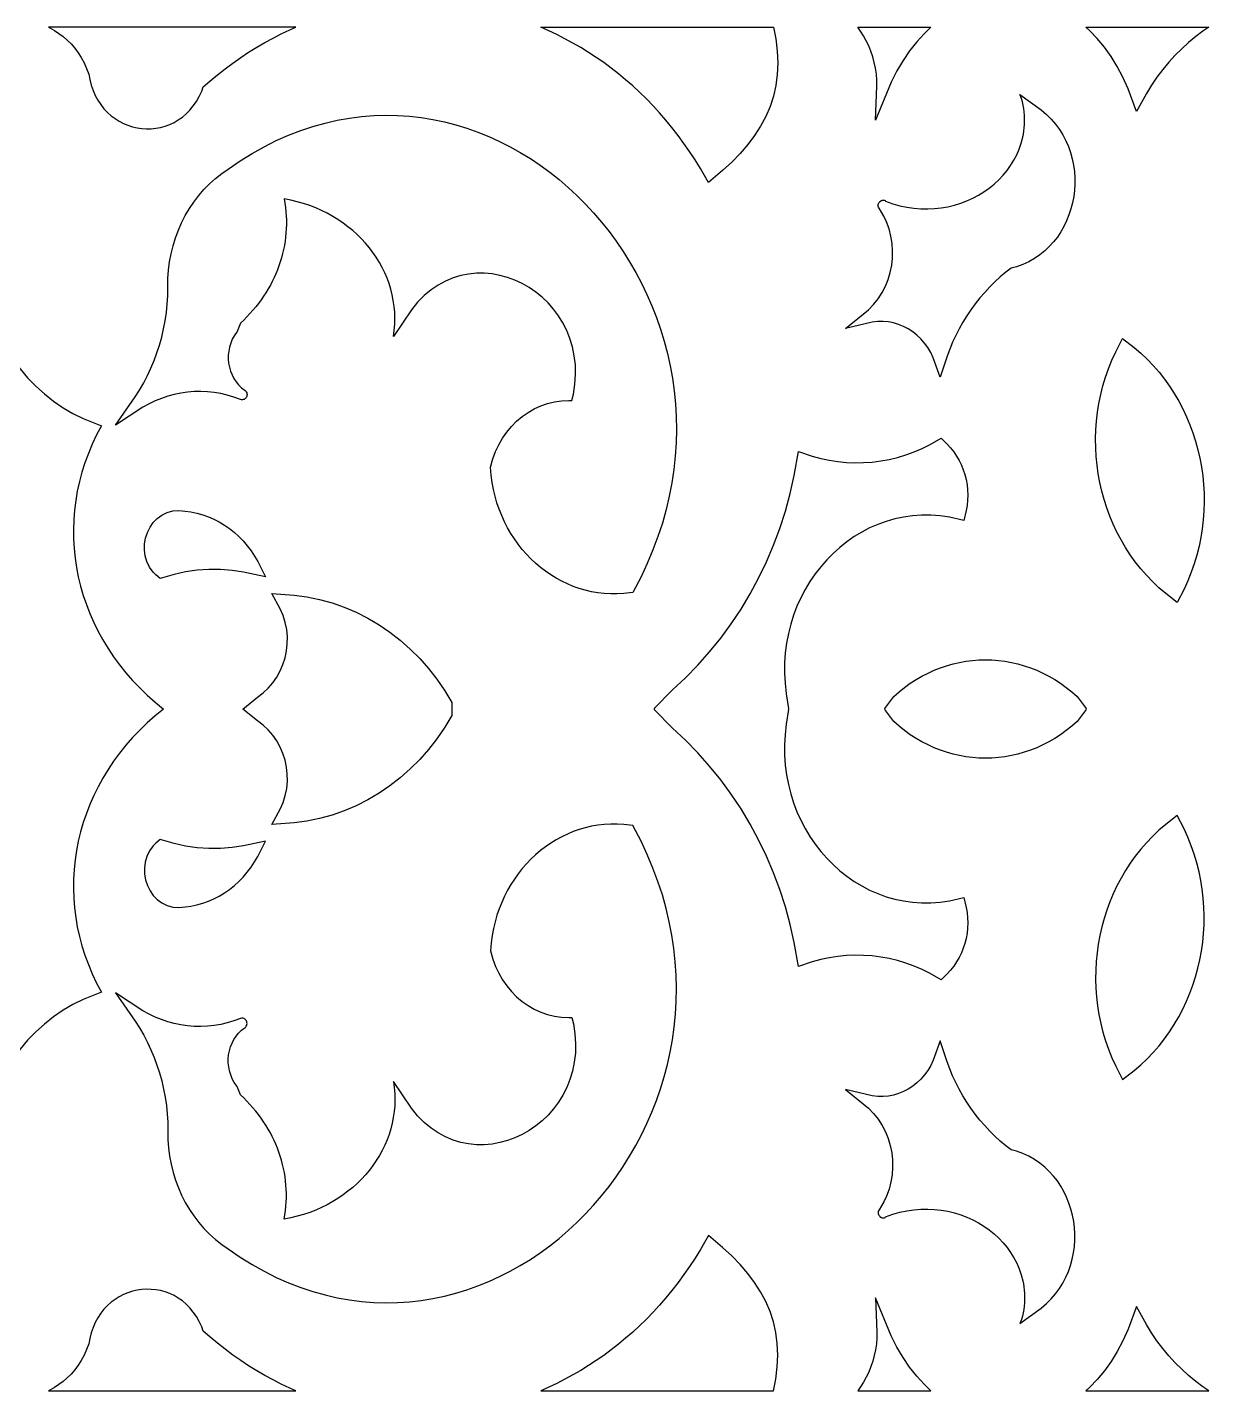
# Model space of a CAD drawing. Extents: x -1917 to -261, y -485 to 605.
# Drawn here: x -1077 to -1006, y 453.2 to 535.1 of the extents above; entities that cross this region are included whole.
import ezdxf

# ---------------------------------------------------------------- set-up
doc = ezdxf.new("R2010")
doc.units = 0
doc.layers.add('LAYER_1', color=18, linetype='CONTINUOUS')

msp = doc.modelspace()

# ---------------------------------------------------------------- linework, layer by layer
at = {"layer": 'LAYER_1'}
for points in [[(-1075.741, 535.119), (-1075.654, 535.079), (-1075.379, 534.928), (-1075.113, 534.756), (-1074.857, 534.564), (-1074.613, 534.351), (-1074.381, 534.118), (-1074.162, 533.864), (-1073.959, 533.59), (-1073.77, 533.296), (-1073.599, 532.981), (-1073.446, 532.645), (-1073.319, 532.308), (-1073.264, 531.988), (-1073.176, 531.645), (-1073.064, 531.321), (-1072.929, 531.016), (-1072.774, 530.732), (-1072.598, 530.469), (-1072.405, 530.226), (-1072.196, 530.006), (-1071.972, 529.807), (-1071.735, 529.63), (-1071.487, 529.475), (-1071.23, 529.343), (-1070.964, 529.233), (-1070.692, 529.146), (-1070.414, 529.082), (-1070.134, 529.04), (-1069.851, 529.022), (-1069.567, 529.026), (-1069.284, 529.054), (-1069.004, 529.106), (-1068.727, 529.181), (-1068.456, 529.281), (-1068.192, 529.405), (-1067.936, 529.553), (-1067.691, 529.725), (-1067.458, 529.923), (-1067.239, 530.144), (-1067.035, 530.391), (-1066.848, 530.661), (-1066.68, 530.956), (-1066.532, 531.275), (-1066.438, 531.531), (-1066.045, 531.88), (-1065.59, 532.261), (-1065.129, 532.625), (-1064.661, 532.973), (-1064.188, 533.305), (-1063.709, 533.621), (-1063.225, 533.921), (-1062.736, 534.204), (-1062.242, 534.472), (-1061.744, 534.723), (-1061.241, 534.959), (-1060.873, 535.119)], [(-1046.151, 535.121), (-1032.168, 535.119), (-1032.028, 534.417), (-1031.937, 533.684), (-1031.907, 532.975), (-1031.935, 532.289), (-1032.022, 531.624), (-1032.167, 530.982), (-1032.367, 530.36), (-1032.623, 529.759), (-1032.932, 529.177), (-1033.292, 528.612), (-1033.702, 528.065), (-1034.161, 527.532), (-1034.666, 527.013), (-1035.217, 526.505), (-1036.071, 525.79), (-1036.556, 526.627), (-1036.876, 527.146), (-1037.206, 527.652), (-1037.548, 528.144), (-1037.899, 528.623), (-1038.261, 529.088), (-1038.632, 529.54), (-1039.013, 529.979), (-1039.402, 530.404), (-1039.801, 530.815), (-1040.209, 531.213), (-1040.624, 531.597), (-1041.048, 531.968), (-1041.48, 532.325), (-1041.918, 532.668), (-1042.365, 532.997), (-1042.817, 533.312), (-1043.277, 533.613), (-1043.743, 533.9), (-1044.213, 534.172), (-1045.175, 534.677)], [(-1027.092, 535.119), (-1022.693, 535.119), (-1023.107, 534.733), (-1023.552, 534.248), (-1023.975, 533.714), (-1024.371, 533.132), (-1024.74, 532.499), (-1025.078, 531.817), (-1026.027, 529.538), (-1025.937, 531.587), (-1025.944, 531.948), (-1025.975, 532.305), (-1026.027, 532.657), (-1026.1, 533.004), (-1026.194, 533.343), (-1026.306, 533.675), (-1026.437, 533.996), (-1026.585, 534.307), (-1026.749, 534.605), (-1026.928, 534.89)], [(-1013.391, 535.119), (-1005.996, 535.119), (-1006.341, 534.888), (-1006.779, 534.561), (-1007.205, 534.209), (-1007.618, 533.834), (-1008.016, 533.436), (-1008.397, 533.016), (-1008.762, 532.575), (-1009.109, 532.113), (-1009.438, 531.633), (-1009.746, 531.134), (-1010.346, 530.052), (-1010.846, 531.414), (-1011.155, 532.114), (-1011.497, 532.767), (-1011.87, 533.372), (-1012.27, 533.929), (-1012.695, 534.439), (-1013.144, 534.901)], [(-1025.418, 524.669), (-1024.994, 524.516), (-1024.57, 524.393), (-1024.146, 524.302), (-1023.723, 524.239), (-1023.303, 524.205), (-1022.887, 524.199), (-1022.476, 524.219), (-1022.071, 524.265), (-1021.674, 524.336), (-1021.285, 524.431), (-1020.906, 524.55), (-1020.538, 524.69), (-1020.181, 524.852), (-1019.838, 525.035), (-1019.51, 525.238), (-1019.196, 525.459), (-1018.9, 525.698), (-1018.621, 525.954), (-1018.361, 526.227), (-1018.122, 526.514), (-1017.904, 526.816), (-1017.708, 527.132), (-1017.536, 527.46), (-1017.389, 527.801), (-1017.268, 528.152), (-1017.173, 528.513), (-1017.137, 528.697), (-1017.108, 528.883), (-1017.086, 529.071), (-1017.071, 529.261), (-1017.065, 529.453), (-1017.066, 529.647), (-1017.075, 529.843), (-1017.092, 530.04), (-1017.117, 530.238), (-1017.151, 530.438), (-1017.193, 530.639), (-1017.244, 530.841), (-1017.357, 531.073), (-1016.069, 530.15), (-1015.754, 529.884), (-1015.466, 529.599), (-1015.205, 529.296), (-1014.971, 528.978), (-1014.764, 528.646), (-1014.583, 528.302), (-1014.429, 527.947), (-1014.302, 527.584), (-1014.2, 527.214), (-1014.123, 526.839), (-1014.072, 526.46), (-1014.046, 526.079), (-1014.044, 525.698), (-1014.067, 525.318), (-1014.113, 524.941), (-1014.184, 524.568), (-1014.278, 524.202), (-1014.396, 523.842), (-1014.536, 523.492), (-1014.7, 523.153), (-1014.887, 522.826), (-1015.096, 522.513), (-1015.327, 522.215), (-1015.581, 521.936), (-1015.857, 521.675), (-1016.154, 521.436), (-1016.472, 521.219), (-1016.811, 521.027), (-1017.17, 520.861), (-1017.549, 520.723), (-1017.881, 520.633), (-1018.188, 520.397), (-1018.525, 520.115), (-1018.85, 519.819), (-1019.164, 519.51), (-1019.464, 519.187), (-1019.753, 518.852), (-1020.028, 518.505), (-1020.29, 518.146), (-1020.539, 517.775), (-1020.774, 517.394), (-1020.995, 517.003), (-1021.201, 516.601), (-1021.392, 516.19), (-1021.568, 515.77), (-1021.729, 515.341), (-1022.143, 514.091), (-1022.559, 515.245), (-1022.708, 515.564), (-1022.883, 515.862), (-1023.08, 516.137), (-1023.298, 516.389), (-1023.535, 516.617), (-1023.79, 516.819), (-1024.06, 516.994), (-1024.343, 517.141), (-1024.638, 517.26), (-1024.942, 517.349), (-1025.254, 517.407), (-1025.572, 517.433), (-1025.895, 517.426), (-1026.219, 517.385), (-1027.831, 517.006), (-1026.451, 518.145), (-1026.142, 518.46), (-1025.868, 518.802), (-1025.631, 519.169), (-1025.431, 519.557), (-1025.267, 519.962), (-1025.142, 520.382), (-1025.054, 520.812), (-1025.006, 521.25), (-1024.998, 521.692), (-1025.029, 522.133), (-1025.101, 522.572), (-1025.215, 523.004), (-1025.369, 523.426), (-1025.534, 523.768), (-1025.816, 524.244), (-1025.845, 524.304), (-1025.861, 524.363), (-1025.866, 524.42), (-1025.86, 524.474), (-1025.845, 524.525), (-1025.822, 524.572), (-1025.793, 524.614), (-1025.758, 524.652), (-1025.675, 524.707), (-1025.631, 524.723), (-1025.585, 524.732), (-1025.54, 524.731), (-1025.496, 524.721), (-1025.455, 524.7)], [(-1064.205, 517.336), (-1064.396, 516.838), (-1064.572, 516.583), (-1064.693, 516.363), (-1064.789, 516.134), (-1064.86, 515.897), (-1064.908, 515.656), (-1064.932, 515.412), (-1064.933, 515.167), (-1064.911, 514.924), (-1064.866, 514.684), (-1064.798, 514.451), (-1064.708, 514.226), (-1064.597, 514.012), (-1064.464, 513.81), (-1064.31, 513.623), (-1064.136, 513.452), (-1063.927, 513.29), (-1063.882, 513.247), (-1063.848, 513.201), (-1063.824, 513.151), (-1063.81, 513.099), (-1063.806, 513.046), (-1063.81, 512.994), (-1063.823, 512.943), (-1063.843, 512.895), (-1063.87, 512.851), (-1063.903, 512.812), (-1063.942, 512.779), (-1063.986, 512.753), (-1064.035, 512.736), (-1064.088, 512.729), (-1064.144, 512.733), (-1064.202, 512.748), (-1064.599, 512.895), (-1064.991, 513.013), (-1065.387, 513.106), (-1065.786, 513.173), (-1066.186, 513.215), (-1066.587, 513.233), (-1066.988, 513.225), (-1067.387, 513.192), (-1067.784, 513.134), (-1068.177, 513.052), (-1068.566, 512.946), (-1068.95, 512.815), (-1069.328, 512.659), (-1069.698, 512.479), (-1070.06, 512.276), (-1071.706, 511.212), (-1070.528, 512.9), (-1070.264, 513.316), (-1070.018, 513.743), (-1069.79, 514.18), (-1069.581, 514.628), (-1069.391, 515.084), (-1069.22, 515.549), (-1069.067, 516.021), (-1068.935, 516.501), (-1068.822, 516.986), (-1068.728, 517.477), (-1068.655, 517.973), (-1068.602, 518.473), (-1068.57, 518.976), (-1068.558, 519.482), (-1068.568, 520.011), (-1068.531, 520.522), (-1068.466, 521.021), (-1068.373, 521.512), (-1068.254, 521.993), (-1068.107, 522.464), (-1067.935, 522.924), (-1067.737, 523.37), (-1067.516, 523.802), (-1067.27, 524.218), (-1067.001, 524.618), (-1066.709, 525), (-1066.396, 525.363), (-1066.061, 525.705), (-1065.706, 526.026), (-1065.33, 526.324), (-1064.943, 526.593), (-1064.228, 527.083), (-1063.504, 527.533), (-1062.777, 527.94), (-1062.047, 528.306), (-1061.314, 528.631), (-1060.581, 528.915), (-1059.846, 529.16), (-1059.112, 529.366), (-1058.379, 529.533), (-1057.648, 529.663), (-1056.918, 529.755), (-1056.192, 529.812), (-1055.47, 529.833), (-1054.753, 529.82), (-1054.041, 529.772), (-1053.335, 529.692), (-1052.637, 529.579), (-1051.945, 529.434), (-1051.262, 529.258), (-1050.589, 529.052), (-1049.924, 528.817), (-1049.271, 528.553), (-1048.628, 528.261), (-1047.998, 527.941), (-1047.38, 527.596), (-1046.775, 527.224), (-1046.184, 526.828), (-1045.608, 526.407), (-1045.047, 525.963), (-1044.503, 525.496), (-1043.975, 525.007), (-1043.464, 524.497), (-1042.972, 523.966), (-1042.498, 523.415), (-1042.044, 522.845), (-1041.61, 522.257), (-1041.197, 521.65), (-1040.806, 521.027), (-1040.437, 520.388), (-1040.091, 519.733), (-1039.769, 519.064), (-1039.471, 518.38), (-1039.198, 517.683), (-1038.952, 516.974), (-1038.731, 516.252), (-1038.539, 515.519), (-1038.374, 514.776), (-1038.237, 514.024), (-1038.131, 513.262), (-1038.054, 512.492), (-1038.008, 511.715), (-1037.994, 510.931), (-1038.012, 510.141), (-1038.063, 509.346), (-1038.148, 508.546), (-1038.268, 507.743), (-1038.422, 506.937), (-1038.612, 506.129), (-1038.838, 505.32), (-1039.102, 504.51), (-1039.404, 503.701), (-1039.744, 502.892), (-1040.123, 502.085), (-1040.613, 501.145), (-1041.157, 501.082), (-1041.553, 501.06), (-1041.946, 501.06), (-1042.335, 501.083), (-1042.719, 501.127), (-1043.098, 501.192), (-1043.47, 501.278), (-1043.837, 501.385), (-1044.196, 501.511), (-1044.547, 501.656), (-1044.89, 501.82), (-1045.224, 502.001), (-1045.549, 502.2), (-1045.863, 502.417), (-1046.167, 502.649), (-1046.46, 502.898), (-1046.741, 503.162), (-1047.01, 503.441), (-1047.266, 503.734), (-1047.508, 504.041), (-1047.737, 504.362), (-1047.95, 504.695), (-1048.149, 505.041), (-1048.332, 505.399), (-1048.498, 505.768), (-1048.648, 506.147), (-1048.78, 506.537), (-1048.894, 506.937), (-1048.99, 507.345), (-1049.066, 507.763), (-1049.123, 508.188), (-1049.163, 508.67), (-1049.027, 509.173), (-1048.866, 509.612), (-1048.671, 510.03), (-1048.445, 510.423), (-1048.19, 510.79), (-1047.907, 511.13), (-1047.598, 511.441), (-1047.267, 511.721), (-1046.914, 511.969), (-1046.541, 512.183), (-1046.152, 512.362), (-1045.747, 512.503), (-1045.329, 512.605), (-1044.9, 512.667), (-1044.463, 512.687), (-1044.276, 512.677), (-1044.183, 513.067), (-1044.091, 513.674), (-1044.054, 514.263), (-1044.068, 514.832), (-1044.131, 515.38), (-1044.24, 515.907), (-1044.392, 516.411), (-1044.584, 516.891), (-1044.815, 517.347), (-1045.08, 517.776), (-1045.378, 518.177), (-1045.706, 518.549), (-1046.061, 518.89), (-1046.441, 519.199), (-1046.842, 519.474), (-1047.262, 519.714), (-1047.698, 519.917), (-1048.146, 520.082), (-1048.605, 520.208), (-1049.072, 520.292), (-1049.542, 520.335), (-1050.015, 520.334), (-1050.486, 520.288), (-1050.954, 520.195), (-1051.416, 520.056), (-1051.869, 519.867), (-1052.312, 519.628), (-1052.741, 519.337), (-1053.155, 518.992), (-1053.55, 518.59), (-1053.925, 518.131), (-1055.003, 516.535), (-1055.003, 516.535), (-1054.955, 516.902), (-1054.927, 517.266), (-1054.919, 517.627), (-1054.931, 517.986), (-1054.962, 518.34), (-1055.012, 518.691), (-1055.08, 519.037), (-1055.166, 519.378), (-1055.27, 519.714), (-1055.391, 520.043), (-1055.528, 520.366), (-1055.682, 520.682), (-1055.852, 520.991), (-1056.038, 521.292), (-1056.238, 521.584), (-1056.454, 521.867), (-1056.683, 522.141), (-1056.927, 522.405), (-1057.184, 522.659), (-1057.454, 522.902), (-1057.737, 523.134), (-1058.032, 523.354), (-1058.339, 523.561), (-1058.658, 523.756), (-1058.988, 523.938), (-1059.328, 524.106), (-1059.679, 524.26), (-1060.039, 524.399), (-1060.409, 524.523), (-1060.788, 524.631), (-1061.176, 524.723), (-1061.572, 524.799), (-1061.529, 524.544), (-1061.494, 524.289), (-1061.468, 524.033), (-1061.451, 523.778), (-1061.441, 523.523), (-1061.441, 523.269), (-1061.448, 523.015), (-1061.464, 522.762), (-1061.489, 522.51), (-1061.521, 522.259), (-1061.562, 522.009), (-1061.611, 521.761), (-1061.667, 521.514), (-1061.732, 521.269), (-1061.805, 521.026), (-1061.886, 520.784), (-1061.974, 520.545), (-1062.07, 520.309), (-1062.174, 520.075), (-1062.286, 519.843), (-1062.405, 519.615), (-1062.532, 519.389), (-1062.667, 519.167), (-1062.808, 518.948), (-1062.958, 518.733), (-1063.114, 518.521), (-1063.278, 518.313), (-1063.449, 518.109), (-1063.628, 517.909), (-1063.813, 517.714), (-1064.006, 517.522)], [(-1012.683, 511.979), (-1012.598, 512.51), (-1012.49, 513.038), (-1012.358, 513.563), (-1012.202, 514.083), (-1012.022, 514.598), (-1011.819, 515.107), (-1011.59, 515.609), (-1011.179, 516.413), (-1010.487, 515.875), (-1010.082, 515.527), (-1009.697, 515.162), (-1009.331, 514.78), (-1008.985, 514.382), (-1008.659, 513.969), (-1008.353, 513.542), (-1008.067, 513.102), (-1007.801, 512.649), (-1007.556, 512.185), (-1007.332, 511.71), (-1007.129, 511.226), (-1006.947, 510.733), (-1006.786, 510.232), (-1006.646, 509.724), (-1006.529, 509.21), (-1006.433, 508.691), (-1006.359, 508.167), (-1006.307, 507.64), (-1006.277, 507.109), (-1006.27, 506.577), (-1006.286, 506.045), (-1006.324, 505.511), (-1006.386, 504.979), (-1006.47, 504.449), (-1006.579, 503.921), (-1006.711, 503.396), (-1006.866, 502.876), (-1007.046, 502.36), (-1007.25, 501.851), (-1007.478, 501.349), (-1007.889, 500.545), (-1008.582, 501.084), (-1008.986, 501.431), (-1009.372, 501.797), (-1009.737, 502.179), (-1010.083, 502.577), (-1010.409, 502.99), (-1010.716, 503.417), (-1011.002, 503.857), (-1011.267, 504.31), (-1011.512, 504.774), (-1011.736, 505.248), (-1011.939, 505.732), (-1012.122, 506.225), (-1012.283, 506.726), (-1012.422, 507.234), (-1012.54, 507.748), (-1012.636, 508.268), (-1012.71, 508.792), (-1012.762, 509.319), (-1012.791, 509.849), (-1012.799, 510.381), (-1012.783, 510.914), (-1012.744, 511.447)], [(-1039.295, 494.141), (-1039.326, 494.174), (-1038.221, 495.296), (-1037.444, 496.017), (-1036.702, 496.774), (-1035.997, 497.568), (-1035.329, 498.395), (-1034.7, 499.255), (-1034.11, 500.145), (-1033.56, 501.065), (-1033.051, 502.012), (-1032.585, 502.984), (-1032.161, 503.981), (-1031.781, 505.001), (-1031.447, 506.042), (-1031.158, 507.102), (-1030.916, 508.179), (-1030.659, 509.627), (-1029.829, 509.347), (-1029.321, 509.208), (-1028.809, 509.098), (-1028.295, 509.017), (-1027.779, 508.966), (-1027.261, 508.944), (-1026.745, 508.951), (-1026.229, 508.987), (-1025.716, 509.051), (-1025.206, 509.145), (-1024.701, 509.267), (-1024.202, 509.418), (-1023.708, 509.597), (-1023.223, 509.804), (-1022.746, 510.04), (-1022.089, 510.412), (-1021.718, 510.064), (-1021.51, 509.838), (-1021.321, 509.598), (-1021.149, 509.344), (-1020.997, 509.08), (-1020.863, 508.804), (-1020.749, 508.52), (-1020.654, 508.228), (-1020.58, 507.929), (-1020.525, 507.625), (-1020.492, 507.316), (-1020.479, 507.005), (-1020.488, 506.691), (-1020.518, 506.378), (-1020.571, 506.064), (-1020.712, 505.475), (-1021.574, 505.666), (-1022.143, 505.75), (-1022.705, 505.793), (-1023.26, 505.795), (-1023.807, 505.757), (-1024.344, 505.682), (-1024.871, 505.57), (-1025.386, 505.422), (-1025.889, 505.241), (-1026.379, 505.026), (-1026.853, 504.779), (-1027.311, 504.501), (-1027.752, 504.194), (-1028.174, 503.859), (-1028.577, 503.497), (-1028.959, 503.11), (-1029.319, 502.697), (-1029.656, 502.262), (-1029.969, 501.805), (-1030.256, 501.327), (-1030.516, 500.829), (-1030.748, 500.314), (-1030.951, 499.782), (-1031.124, 499.234), (-1031.265, 498.671), (-1031.374, 498.096), (-1031.449, 497.508), (-1031.489, 496.91), (-1031.493, 496.302), (-1031.46, 495.686), (-1031.389, 495.062), (-1031.266, 494.174), (-1031.27, 494.141), (-1031.266, 494.109), (-1031.389, 493.22), (-1031.46, 492.597), (-1031.493, 491.981), (-1031.489, 491.373), (-1031.449, 490.775), (-1031.374, 490.187), (-1031.265, 489.612), (-1031.124, 489.049), (-1030.951, 488.501), (-1030.748, 487.969), (-1030.516, 487.453), (-1030.256, 486.956), (-1029.969, 486.478), (-1029.656, 486.021), (-1029.319, 485.585), (-1028.959, 485.173), (-1028.577, 484.786), (-1028.174, 484.423), (-1027.752, 484.088), (-1027.311, 483.782), (-1026.853, 483.504), (-1026.379, 483.257), (-1025.889, 483.042), (-1025.386, 482.86), (-1024.871, 482.713), (-1024.344, 482.601), (-1023.807, 482.526), (-1023.26, 482.488), (-1022.705, 482.49), (-1022.143, 482.532), (-1021.574, 482.617), (-1020.712, 482.808), (-1020.571, 482.218), (-1020.518, 481.905), (-1020.488, 481.591), (-1020.479, 481.278), (-1020.492, 480.967), (-1020.525, 480.658), (-1020.58, 480.354), (-1020.654, 480.055), (-1020.749, 479.763), (-1020.863, 479.478), (-1020.997, 479.203), (-1021.149, 478.938), (-1021.321, 478.685), (-1021.51, 478.445), (-1021.718, 478.219), (-1022.089, 477.871), (-1022.746, 478.242), (-1023.223, 478.478), (-1023.708, 478.686), (-1024.202, 478.865), (-1024.701, 479.016), (-1025.206, 479.138), (-1025.716, 479.232), (-1026.229, 479.296), (-1026.745, 479.332), (-1027.261, 479.339), (-1027.779, 479.317), (-1028.295, 479.266), (-1028.809, 479.185), (-1029.321, 479.075), (-1029.829, 478.935), (-1030.659, 478.656), (-1030.916, 480.104), (-1031.158, 481.181), (-1031.447, 482.241), (-1031.781, 483.282), (-1032.161, 484.301), (-1032.585, 485.298), (-1033.051, 486.271), (-1033.56, 487.218), (-1034.11, 488.138), (-1034.7, 489.028), (-1035.329, 489.888), (-1035.997, 490.715), (-1036.702, 491.508), (-1037.444, 492.266), (-1038.221, 492.987), (-1039.326, 494.109)], [(-1068.194, 502.229), (-1069.035, 501.981), (-1069.298, 502.214), (-1069.44, 502.363), (-1069.662, 502.67), (-1069.826, 503.007), (-1069.928, 503.358), (-1069.972, 503.716), (-1069.962, 504.072), (-1069.901, 504.419), (-1069.792, 504.751), (-1069.638, 505.063), (-1069.44, 505.346), (-1069.202, 505.594), (-1068.925, 505.8), (-1068.613, 505.954), (-1068.27, 506.049), (-1067.908, 506.075), (-1067.71, 506.06), (-1067.532, 506.03), (-1067.182, 505.984), (-1066.824, 505.911), (-1066.472, 505.814), (-1066.129, 505.693), (-1065.795, 505.549), (-1065.471, 505.383), (-1065.158, 505.195), (-1064.857, 504.987), (-1064.568, 504.759), (-1064.293, 504.511), (-1064.033, 504.244), (-1063.788, 503.959), (-1063.56, 503.657), (-1063.349, 503.338), (-1063.156, 503.003), (-1062.697, 502.078), (-1064.011, 502.371), (-1064.708, 502.474), (-1065.408, 502.526), (-1066.109, 502.528), (-1066.808, 502.479), (-1067.504, 502.379)], [(-1064.061, 494.141), (-1063.184, 494.861), (-1062.841, 495.111), (-1062.531, 495.397), (-1062.255, 495.713), (-1062.015, 496.058), (-1061.812, 496.426), (-1061.646, 496.814), (-1061.519, 497.218), (-1061.432, 497.635), (-1061.386, 498.06), (-1061.382, 498.489), (-1061.421, 498.918), (-1061.504, 499.344), (-1061.631, 499.763), (-1061.805, 500.172), (-1062.316, 501.086), (-1060.982, 500.993), (-1060.206, 500.886), (-1059.442, 500.727), (-1058.692, 500.518), (-1057.958, 500.259), (-1057.242, 499.953), (-1056.546, 499.601), (-1055.871, 499.203), (-1055.22, 498.76), (-1054.595, 498.275), (-1053.997, 497.747), (-1053.428, 497.179), (-1052.891, 496.572), (-1052.387, 495.926), (-1051.918, 495.243), (-1051.491, 494.532), (-1051.491, 494.141), (-1051.491, 493.751), (-1051.918, 493.04), (-1052.387, 492.357), (-1052.891, 491.711), (-1053.428, 491.103), (-1053.997, 490.535), (-1054.595, 490.008), (-1055.22, 489.523), (-1055.871, 489.08), (-1056.546, 488.682), (-1057.242, 488.329), (-1057.958, 488.023), (-1058.692, 487.765), (-1059.442, 487.556), (-1060.206, 487.397), (-1060.982, 487.29), (-1062.316, 487.197), (-1061.805, 488.111), (-1061.631, 488.52), (-1061.504, 488.939), (-1061.421, 489.365), (-1061.382, 489.794), (-1061.386, 490.223), (-1061.432, 490.648), (-1061.519, 491.065), (-1061.646, 491.469), (-1061.812, 491.857), (-1062.015, 492.225), (-1062.255, 492.569), (-1062.531, 492.886), (-1062.841, 493.171), (-1063.184, 493.422)], [(-1025.45, 494.141), (-1025.473, 494.174), (-1024.932, 494.893), (-1024.61, 495.177), (-1024.278, 495.441), (-1023.938, 495.686), (-1023.589, 495.912), (-1023.233, 496.118), (-1022.871, 496.304), (-1022.502, 496.471), (-1022.128, 496.618), (-1021.75, 496.746), (-1021.367, 496.854), (-1020.982, 496.942), (-1020.593, 497.011), (-1020.203, 497.06), (-1019.811, 497.089), (-1019.419, 497.099), (-1019.026, 497.089), (-1018.635, 497.06), (-1018.244, 497.011), (-1017.856, 496.942), (-1017.47, 496.854), (-1017.088, 496.746), (-1016.709, 496.618), (-1016.335, 496.471), (-1015.967, 496.304), (-1015.604, 496.118), (-1015.248, 495.912), (-1014.9, 495.686), (-1014.559, 495.441), (-1014.228, 495.177), (-1013.905, 494.893), (-1013.364, 494.174), (-1013.388, 494.141), (-1013.364, 494.109), (-1013.905, 493.39), (-1014.228, 493.106), (-1014.559, 492.841), (-1014.9, 492.596), (-1015.248, 492.371), (-1015.604, 492.165), (-1015.967, 491.979), (-1016.335, 491.812), (-1016.709, 491.665), (-1017.088, 491.537), (-1017.47, 491.429), (-1017.856, 491.341), (-1018.244, 491.272), (-1018.635, 491.223), (-1019.026, 491.194), (-1019.419, 491.184), (-1019.811, 491.194), (-1020.203, 491.223), (-1020.593, 491.272), (-1020.982, 491.341), (-1021.367, 491.429), (-1021.75, 491.537), (-1022.128, 491.665), (-1022.502, 491.812), (-1022.871, 491.979), (-1023.233, 492.165), (-1023.589, 492.371), (-1023.938, 492.596), (-1024.278, 492.841), (-1024.61, 493.106), (-1024.932, 493.39), (-1025.473, 494.109)], [(-1012.683, 476.303), (-1012.598, 475.773), (-1012.49, 475.245), (-1012.358, 474.72), (-1012.202, 474.2), (-1012.022, 473.685), (-1011.819, 473.176), (-1011.59, 472.674), (-1011.179, 471.87), (-1010.487, 472.408), (-1010.082, 472.756), (-1009.697, 473.121), (-1009.331, 473.503), (-1008.985, 473.901), (-1008.659, 474.314), (-1008.353, 474.741), (-1008.067, 475.181), (-1007.801, 475.634), (-1007.556, 476.098), (-1007.332, 476.572), (-1007.129, 477.057), (-1006.947, 477.55), (-1006.786, 478.05), (-1006.646, 478.558), (-1006.529, 479.073), (-1006.433, 479.592), (-1006.359, 480.116), (-1006.307, 480.643), (-1006.277, 481.173), (-1006.27, 481.705), (-1006.286, 482.238), (-1006.324, 482.771), (-1006.386, 483.304), (-1006.47, 483.834), (-1006.579, 484.362), (-1006.711, 484.887), (-1006.866, 485.407), (-1007.046, 485.922), (-1007.25, 486.431), (-1007.478, 486.934), (-1007.889, 487.738), (-1008.582, 487.199), (-1008.986, 486.852), (-1009.372, 486.486), (-1009.737, 486.104), (-1010.083, 485.706), (-1010.409, 485.293), (-1010.716, 484.866), (-1011.002, 484.426), (-1011.267, 483.973), (-1011.512, 483.509), (-1011.736, 483.035), (-1011.939, 482.551), (-1012.122, 482.058), (-1012.283, 481.557), (-1012.422, 481.049), (-1012.54, 480.535), (-1012.636, 480.015), (-1012.71, 479.491), (-1012.762, 478.964), (-1012.791, 478.434), (-1012.799, 477.902), (-1012.783, 477.369), (-1012.744, 476.836)], [(-1064.205, 470.947), (-1064.396, 471.445), (-1064.572, 471.699), (-1064.693, 471.92), (-1064.789, 472.149), (-1064.86, 472.386), (-1064.908, 472.627), (-1064.932, 472.871), (-1064.933, 473.116), (-1064.911, 473.359), (-1064.866, 473.598), (-1064.798, 473.832), (-1064.708, 474.056), (-1064.597, 474.271), (-1064.464, 474.472), (-1064.31, 474.66), (-1064.136, 474.83), (-1063.927, 474.993), (-1063.882, 475.036), (-1063.848, 475.082), (-1063.824, 475.132), (-1063.81, 475.184), (-1063.806, 475.237), (-1063.81, 475.289), (-1063.823, 475.34), (-1063.843, 475.388), (-1063.87, 475.432), (-1063.903, 475.471), (-1063.942, 475.504), (-1063.986, 475.53), (-1064.035, 475.547), (-1064.088, 475.554), (-1064.144, 475.55), (-1064.202, 475.534), (-1064.599, 475.388), (-1064.991, 475.27), (-1065.387, 475.177), (-1065.786, 475.11), (-1066.186, 475.067), (-1066.587, 475.05), (-1066.988, 475.058), (-1067.387, 475.091), (-1067.784, 475.148), (-1068.177, 475.231), (-1068.566, 475.337), (-1068.95, 475.468), (-1069.328, 475.624), (-1069.698, 475.803), (-1070.06, 476.007), (-1071.706, 477.07), (-1070.528, 475.383), (-1070.264, 474.967), (-1070.018, 474.54), (-1069.79, 474.102), (-1069.581, 473.655), (-1069.391, 473.199), (-1069.22, 472.734), (-1069.067, 472.261), (-1068.935, 471.782), (-1068.822, 471.297), (-1068.728, 470.806), (-1068.655, 470.31), (-1068.602, 469.81), (-1068.57, 469.307), (-1068.558, 468.801), (-1068.568, 468.272), (-1068.531, 467.761), (-1068.466, 467.262), (-1068.373, 466.771), (-1068.254, 466.289), (-1068.107, 465.818), (-1067.935, 465.359), (-1067.737, 464.913), (-1067.516, 464.481), (-1067.27, 464.065), (-1067.001, 463.665), (-1066.709, 463.283), (-1066.396, 462.92), (-1066.061, 462.578), (-1065.706, 462.257), (-1065.33, 461.959), (-1064.943, 461.69), (-1064.228, 461.2), (-1063.504, 460.75), (-1062.777, 460.342), (-1062.047, 459.977), (-1061.314, 459.652), (-1060.581, 459.368), (-1059.846, 459.123), (-1059.112, 458.917), (-1058.379, 458.75), (-1057.648, 458.62), (-1056.918, 458.527), (-1056.192, 458.471), (-1055.47, 458.45), (-1054.753, 458.463), (-1054.041, 458.51), (-1053.335, 458.591), (-1052.637, 458.704), (-1051.945, 458.849), (-1051.262, 459.025), (-1050.589, 459.231), (-1049.924, 459.466), (-1049.271, 459.73), (-1048.628, 460.022), (-1047.998, 460.341), (-1047.38, 460.687), (-1046.775, 461.059), (-1046.184, 461.455), (-1045.608, 461.876), (-1045.047, 462.32), (-1044.503, 462.787), (-1043.975, 463.276), (-1043.464, 463.786), (-1042.972, 464.317), (-1042.498, 464.868), (-1042.044, 465.438), (-1041.61, 466.026), (-1041.197, 466.632), (-1040.806, 467.255), (-1040.437, 467.895), (-1040.091, 468.549), (-1039.769, 469.219), (-1039.471, 469.903), (-1039.198, 470.6), (-1038.952, 471.309), (-1038.731, 472.031), (-1038.539, 472.763), (-1038.374, 473.506), (-1038.237, 474.259), (-1038.131, 475.021), (-1038.054, 475.791), (-1038.008, 476.568), (-1037.994, 477.352), (-1038.012, 478.142), (-1038.063, 478.937), (-1038.148, 479.736), (-1038.268, 480.54), (-1038.422, 481.345), (-1038.612, 482.153), (-1038.838, 482.963), (-1039.102, 483.773), (-1039.404, 484.582), (-1039.744, 485.391), (-1040.123, 486.198), (-1040.613, 487.138), (-1041.157, 487.201), (-1041.553, 487.223), (-1041.946, 487.223), (-1042.335, 487.2), (-1042.719, 487.156), (-1043.098, 487.091), (-1043.47, 487.004), (-1043.837, 486.898), (-1044.196, 486.772), (-1044.547, 486.627), (-1044.89, 486.463), (-1045.224, 486.282), (-1045.549, 486.082), (-1045.863, 485.866), (-1046.167, 485.634), (-1046.46, 485.385), (-1046.741, 485.121), (-1047.01, 484.842), (-1047.266, 484.549), (-1047.508, 484.241), (-1047.737, 483.921), (-1047.95, 483.587), (-1048.149, 483.242), (-1048.332, 482.884), (-1048.498, 482.515), (-1048.648, 482.136), (-1048.78, 481.746), (-1048.894, 481.346), (-1048.99, 480.937), (-1049.066, 480.52), (-1049.123, 480.095), (-1049.163, 479.613), (-1049.027, 479.11), (-1048.866, 478.67), (-1048.671, 478.253), (-1048.445, 477.86), (-1048.19, 477.493), (-1047.907, 477.153), (-1047.598, 476.842), (-1047.267, 476.561), (-1046.914, 476.314), (-1046.541, 476.1), (-1046.152, 475.921), (-1045.747, 475.78), (-1045.329, 475.677), (-1044.9, 475.616), (-1044.463, 475.596), (-1044.276, 475.606), (-1044.183, 475.216), (-1044.091, 474.609), (-1044.054, 474.02), (-1044.068, 473.451), (-1044.131, 472.903), (-1044.24, 472.376), (-1044.392, 471.872), (-1044.584, 471.391), (-1044.815, 470.936), (-1045.08, 470.507), (-1045.378, 470.106), (-1045.706, 469.734), (-1046.061, 469.393), (-1046.441, 469.084), (-1046.842, 468.809), (-1047.262, 468.569), (-1047.698, 468.366), (-1048.146, 468.2), (-1048.605, 468.075), (-1049.072, 467.99), (-1049.542, 467.948), (-1050.015, 467.949), (-1050.486, 467.995), (-1050.954, 468.087), (-1051.416, 468.227), (-1051.869, 468.416), (-1052.312, 468.655), (-1052.741, 468.946), (-1053.155, 469.291), (-1053.55, 469.693), (-1053.925, 470.152), (-1055.003, 471.747), (-1055.003, 471.747), (-1054.955, 471.381), (-1054.927, 471.017), (-1054.919, 470.656), (-1054.931, 470.297), (-1054.962, 469.943), (-1055.012, 469.592), (-1055.08, 469.246), (-1055.166, 468.905), (-1055.27, 468.569), (-1055.391, 468.24), (-1055.528, 467.917), (-1055.682, 467.601), (-1055.852, 467.292), (-1056.038, 466.991), (-1056.238, 466.699), (-1056.454, 466.416), (-1056.683, 466.142), (-1056.927, 465.878), (-1057.184, 465.624), (-1057.454, 465.381), (-1057.737, 465.149), (-1058.032, 464.929), (-1058.339, 464.721), (-1058.658, 464.527), (-1058.988, 464.345), (-1059.328, 464.177), (-1059.679, 464.023), (-1060.039, 463.884), (-1060.409, 463.76), (-1060.788, 463.652), (-1061.176, 463.56), (-1061.572, 463.484), (-1061.529, 463.739), (-1061.494, 463.994), (-1061.468, 464.249), (-1061.451, 464.505), (-1061.441, 464.759), (-1061.441, 465.014), (-1061.448, 465.268), (-1061.464, 465.521), (-1061.489, 465.773), (-1061.521, 466.024), (-1061.562, 466.274), (-1061.611, 466.522), (-1061.667, 466.769), (-1061.732, 467.014), (-1061.805, 467.257), (-1061.886, 467.498), (-1061.974, 467.737), (-1062.07, 467.974), (-1062.174, 468.208), (-1062.286, 468.439), (-1062.405, 468.668), (-1062.532, 468.893), (-1062.667, 469.116), (-1062.808, 469.335), (-1062.958, 469.55), (-1063.114, 469.762), (-1063.278, 469.97), (-1063.449, 470.174), (-1063.628, 470.374), (-1063.813, 470.569), (-1064.006, 470.76)], [(-1068.194, 486.054), (-1069.035, 486.301), (-1069.298, 486.069), (-1069.44, 485.92), (-1069.662, 485.613), (-1069.826, 485.276), (-1069.928, 484.925), (-1069.972, 484.567), (-1069.962, 484.211), (-1069.901, 483.864), (-1069.792, 483.531), (-1069.638, 483.22), (-1069.44, 482.937), (-1069.202, 482.689), (-1068.925, 482.483), (-1068.613, 482.328), (-1068.27, 482.234), (-1067.908, 482.208), (-1067.71, 482.223), (-1067.532, 482.253), (-1067.182, 482.299), (-1066.824, 482.372), (-1066.472, 482.469), (-1066.129, 482.59), (-1065.795, 482.734), (-1065.471, 482.9), (-1065.158, 483.087), (-1064.857, 483.296), (-1064.568, 483.524), (-1064.293, 483.772), (-1064.033, 484.039), (-1063.788, 484.324), (-1063.56, 484.626), (-1063.349, 484.945), (-1063.156, 485.28), (-1062.697, 486.205), (-1064.011, 485.912), (-1064.708, 485.809), (-1065.408, 485.757), (-1066.109, 485.755), (-1066.808, 485.804), (-1067.504, 485.904)], [(-1025.418, 463.614), (-1024.994, 463.767), (-1024.57, 463.889), (-1024.146, 463.981), (-1023.723, 464.044), (-1023.303, 464.078), (-1022.887, 464.084), (-1022.476, 464.064), (-1022.071, 464.018), (-1021.674, 463.947), (-1021.285, 463.852), (-1020.906, 463.733), (-1020.538, 463.593), (-1020.181, 463.43), (-1019.838, 463.248), (-1019.51, 463.045), (-1019.196, 462.824), (-1018.9, 462.585), (-1018.621, 462.329), (-1018.361, 462.056), (-1018.122, 461.769), (-1017.904, 461.466), (-1017.708, 461.151), (-1017.536, 460.822), (-1017.389, 460.482), (-1017.268, 460.131), (-1017.173, 459.77), (-1017.137, 459.586), (-1017.108, 459.4), (-1017.086, 459.212), (-1017.071, 459.021), (-1017.065, 458.829), (-1017.066, 458.636), (-1017.075, 458.44), (-1017.092, 458.243), (-1017.117, 458.045), (-1017.151, 457.845), (-1017.193, 457.644), (-1017.244, 457.442), (-1017.357, 457.21), (-1016.069, 458.132), (-1015.754, 458.398), (-1015.466, 458.684), (-1015.205, 458.986), (-1014.971, 459.305), (-1014.764, 459.637), (-1014.583, 459.981), (-1014.429, 460.336), (-1014.302, 460.699), (-1014.2, 461.069), (-1014.123, 461.444), (-1014.072, 461.823), (-1014.046, 462.204), (-1014.044, 462.585), (-1014.067, 462.965), (-1014.113, 463.342), (-1014.184, 463.715), (-1014.278, 464.081), (-1014.396, 464.441), (-1014.536, 464.791), (-1014.7, 465.13), (-1014.887, 465.457), (-1015.096, 465.77), (-1015.327, 466.067), (-1015.581, 466.347), (-1015.857, 466.608), (-1016.154, 466.847), (-1016.472, 467.064), (-1016.811, 467.256), (-1017.17, 467.422), (-1017.549, 467.56), (-1017.881, 467.65), (-1018.188, 467.886), (-1018.525, 468.168), (-1018.85, 468.464), (-1019.164, 468.773), (-1019.464, 469.096), (-1019.753, 469.431), (-1020.028, 469.778), (-1020.29, 470.137), (-1020.539, 470.507), (-1020.774, 470.889), (-1020.995, 471.28), (-1021.201, 471.682), (-1021.392, 472.093), (-1021.568, 472.513), (-1021.729, 472.941), (-1022.143, 474.192), (-1022.559, 473.038), (-1022.708, 472.719), (-1022.883, 472.421), (-1023.08, 472.146), (-1023.298, 471.894), (-1023.535, 471.666), (-1023.79, 471.464), (-1024.06, 471.289), (-1024.343, 471.141), (-1024.638, 471.023), (-1024.942, 470.934), (-1025.254, 470.876), (-1025.572, 470.85), (-1025.895, 470.857), (-1026.219, 470.898), (-1027.831, 471.277), (-1026.451, 470.138), (-1026.142, 469.823), (-1025.868, 469.48), (-1025.631, 469.114), (-1025.431, 468.726), (-1025.267, 468.321), (-1025.142, 467.901), (-1025.054, 467.471), (-1025.006, 467.033), (-1024.998, 466.591), (-1025.029, 466.149), (-1025.101, 465.711), (-1025.215, 465.279), (-1025.369, 464.857), (-1025.534, 464.515), (-1025.816, 464.038), (-1025.845, 463.979), (-1025.861, 463.92), (-1025.866, 463.863), (-1025.86, 463.809), (-1025.845, 463.758), (-1025.822, 463.711), (-1025.793, 463.668), (-1025.758, 463.631), (-1025.675, 463.576), (-1025.631, 463.56), (-1025.585, 463.551), (-1025.54, 463.552), (-1025.496, 463.562), (-1025.455, 463.582)], [(-1046.151, 453.161), (-1032.168, 453.164), (-1032.028, 453.866), (-1031.937, 454.599), (-1031.907, 455.308), (-1031.935, 455.994), (-1032.022, 456.658), (-1032.167, 457.301), (-1032.367, 457.923), (-1032.623, 458.524), (-1032.932, 459.106), (-1033.292, 459.67), (-1033.702, 460.218), (-1034.161, 460.751), (-1034.666, 461.27), (-1035.217, 461.778), (-1036.071, 462.492), (-1036.556, 461.656), (-1036.876, 461.137), (-1037.206, 460.631), (-1037.548, 460.139), (-1037.899, 459.66), (-1038.261, 459.195), (-1038.632, 458.743), (-1039.013, 458.304), (-1039.402, 457.879), (-1039.801, 457.467), (-1040.209, 457.07), (-1040.624, 456.685), (-1041.048, 456.315), (-1041.48, 455.958), (-1041.918, 455.615), (-1042.365, 455.286), (-1042.817, 454.971), (-1043.277, 454.67), (-1043.743, 454.383), (-1044.213, 454.111), (-1045.175, 453.606)], [(-1075.741, 453.164), (-1060.873, 453.164), (-1061.241, 453.324), (-1061.744, 453.56), (-1062.242, 453.811), (-1062.736, 454.079), (-1063.225, 454.362), (-1063.709, 454.662), (-1064.188, 454.978), (-1064.661, 455.309), (-1065.129, 455.658), (-1065.59, 456.022), (-1066.045, 456.403), (-1066.438, 456.751), (-1066.532, 457.008), (-1066.68, 457.327), (-1066.848, 457.621), (-1067.035, 457.892), (-1067.239, 458.138), (-1067.458, 458.36), (-1067.691, 458.558), (-1067.936, 458.73), (-1068.192, 458.878), (-1068.456, 459.002), (-1068.727, 459.101), (-1069.004, 459.177), (-1069.284, 459.228), (-1069.567, 459.256), (-1069.851, 459.261), (-1070.134, 459.242), (-1070.414, 459.201), (-1070.692, 459.137), (-1070.964, 459.049), (-1071.23, 458.94), (-1071.487, 458.807), (-1071.735, 458.653), (-1071.972, 458.476), (-1072.196, 458.277), (-1072.405, 458.056), (-1072.598, 457.814), (-1072.774, 457.551), (-1072.929, 457.267), (-1073.064, 456.962), (-1073.176, 456.638), (-1073.264, 456.294), (-1073.319, 455.975), (-1073.446, 455.637), (-1073.599, 455.302), (-1073.77, 454.987), (-1073.959, 454.693), (-1074.162, 454.419), (-1074.381, 454.165), (-1074.613, 453.932), (-1074.857, 453.719), (-1075.113, 453.527), (-1075.379, 453.355), (-1075.654, 453.204)], [(-1027.092, 453.164), (-1022.693, 453.164), (-1023.107, 453.55), (-1023.552, 454.035), (-1023.975, 454.568), (-1024.371, 455.151), (-1024.74, 455.784), (-1025.078, 456.466), (-1026.027, 458.744), (-1025.937, 456.695), (-1025.944, 456.335), (-1025.975, 455.978), (-1026.027, 455.626), (-1026.1, 455.279), (-1026.194, 454.939), (-1026.306, 454.608), (-1026.437, 454.287), (-1026.585, 453.976), (-1026.749, 453.678), (-1026.928, 453.393)], [(-1013.391, 453.164), (-1005.996, 453.164), (-1006.341, 453.395), (-1006.779, 453.722), (-1007.205, 454.074), (-1007.618, 454.449), (-1008.016, 454.847), (-1008.397, 455.267), (-1008.762, 455.708), (-1009.109, 456.17), (-1009.438, 456.65), (-1009.746, 457.149), (-1010.346, 458.23), (-1010.846, 456.869), (-1011.155, 456.168), (-1011.497, 455.516), (-1011.87, 454.911), (-1012.27, 454.354), (-1012.695, 453.844), (-1013.144, 453.382)]]:
    msp.add_lwpolyline(points, close=True, dxfattribs=at)
msp.add_lwpolyline([(-1077.891, 515.129), (-1076.994, 514.058), (-1076.505, 513.548), (-1075.986, 513.077), (-1075.44, 512.645), (-1074.868, 512.255), (-1074.273, 511.907), (-1073.656, 511.603), (-1072.559, 511.157), (-1072.849, 510.614), (-1073.111, 510.064), (-1073.345, 509.508), (-1073.552, 508.947), (-1073.731, 508.381), (-1073.884, 507.812), (-1074.009, 507.24), (-1074.107, 506.666), (-1074.179, 506.091), (-1074.224, 505.514), (-1074.243, 504.938), (-1074.236, 504.362), (-1074.202, 503.788), (-1074.143, 503.217), (-1074.058, 502.648), (-1073.947, 502.083), (-1073.811, 501.522), (-1073.65, 500.966), (-1073.464, 500.417), (-1073.253, 499.874), (-1073.017, 499.338), (-1072.756, 498.81), (-1072.471, 498.292), (-1072.162, 497.782), (-1071.829, 497.284), (-1071.472, 496.796), (-1071.091, 496.32), (-1070.686, 495.856), (-1070.258, 495.406), (-1069.807, 494.969), (-1069.332, 494.548), (-1068.835, 494.141), (-1069.332, 493.735), (-1069.807, 493.314), (-1070.258, 492.877), (-1070.686, 492.427), (-1071.091, 491.963), (-1071.472, 491.487), (-1071.829, 490.999), (-1072.162, 490.5), (-1072.471, 489.991), (-1072.756, 489.472), (-1073.017, 488.945), (-1073.253, 488.409), (-1073.464, 487.866), (-1073.65, 487.316), (-1073.811, 486.761), (-1073.947, 486.2), (-1074.058, 485.635), (-1074.143, 485.066), (-1074.202, 484.494), (-1074.236, 483.92), (-1074.243, 483.345), (-1074.224, 482.769), (-1074.179, 482.192), (-1074.107, 481.617), (-1074.009, 481.043), (-1073.884, 480.471), (-1073.731, 479.902), (-1073.552, 479.336), (-1073.345, 478.775), (-1073.111, 478.219), (-1072.849, 477.669), (-1072.559, 477.126), (-1073.656, 476.68), (-1074.273, 476.376), (-1074.868, 476.028), (-1075.44, 475.638), (-1075.986, 475.206), (-1076.505, 474.734), (-1076.994, 474.225), (-1077.891, 473.154)], dxfattribs=at)

doc.saveas('drawing.dxf')
